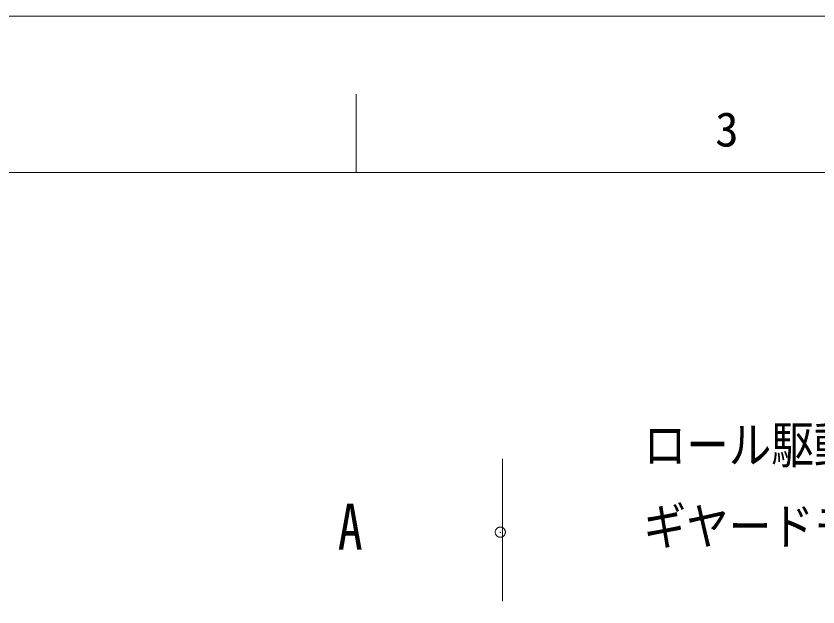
# Model space of a CAD drawing. Units: millimetres, scale not verified. Extents: x -4200 to 13609, y -2970 to 3038.
# Drawn here: x -2210 to -1185, y 2215 to 2970 of the extents above; entities that cross this region are included whole.
import ezdxf
from ezdxf.enums import TextEntityAlignment as Align

# ---------------------------------------------------------------- set-up
doc = ezdxf.new("R2010")
doc.units = ezdxf.units.MM
doc.header["$LTSCALE"] = 26
doc.header["$PDMODE"] = 32
doc.header["$PDSIZE"] = 13
doc.linetypes.add('USER5', pattern=[9.9, 4.5, -0.8, 1.5, -0.8, 1.5, -0.8])
for name, color, linetype, lineweight in [('0-0_0', 3, 'Continuous', 18), ('0-B_AM_5', 7, 'Continuous', 18), ('0-D_AM_11', 3, 'USER5', 18), ('0-E_AM_BOR', 7, 'Continuous', 18), ('1-0_AM_2', 2, 'Continuous', 18)]:
    doc.layers.add(name, color=color, linetype=linetype, lineweight=lineweight)
doc.styles.add('ＭＳ ゴシック', font='')
doc.styles.get('ＭＳ ゴシック').set_extended_font_data('MS Gothic')

# ---------------------------------------------------------------- blocks, each defined once
blk = doc.blocks.new('JIS_A3')
at = {"layer": '0-0_0'}
blk.add_line((625, 7175), (10250, 7175), dxfattribs=at)
at = {"layer": '0-E_AM_BOR', "color": 2}
blk.add_line((3031.25, 7175), (3031.25, 7300), dxfattribs=at)
at = {"layer": '0-E_AM_BOR', "color": 1}
blk.add_lwpolyline([(0, 7425), (10500, 7425), (10500, 0), (0, 0)], close=True, dxfattribs=at)
at = {"layer": '0-E_AM_BOR', "style": 'ＭＳ ゴシック'}
blk.add_text('3', height=54.99, dxfattribs=at).set_placement((3605.01, 7200), align=Align.BOTTOM_LEFT)

msp = doc.modelspace()

# ---------------------------------------------------------------- linework, layer by layer
at = {"layer": '0-D_AM_11'}
msp.add_point((-1590.88, 2310.36), dxfattribs=at)
at = {"layer": '1-0_AM_2'}
msp.add_line((-1588.03, 2404.01), (-1588.03, 2222.11), dxfattribs=at)

# ---------------------------------------------------------------- block references
at = {"layer": '0-E_AM_BOR', "xscale": 0.8, "yscale": 0.8}
msp.add_blockref('JIS_A3', (-4200.17, -2970), dxfattribs=at)

# ---------------------------------------------------------------- texts
at = {"layer": '0-B_AM_5', "style": 'ＭＳ ゴシック', "width": 0.85}
for s, p in [('ロール駆動用', (-1407.64, 2384.36)), ('ギヤードモータ（2.2ｋＷ）', (-1407.64, 2280.36))]:
    msp.add_text(s, height=46.92, dxfattribs=at).set_placement(p, align=Align.BOTTOM_LEFT)
at = {"layer": '1-0_AM_2', "color": 7, "style": 'ＭＳ ゴシック', "width": 0.8}
msp.add_text('A', height=58.65, dxfattribs=at).set_placement((-1798.72, 2270.36), align=Align.BOTTOM_LEFT)

doc.saveas('drawing.dxf')
